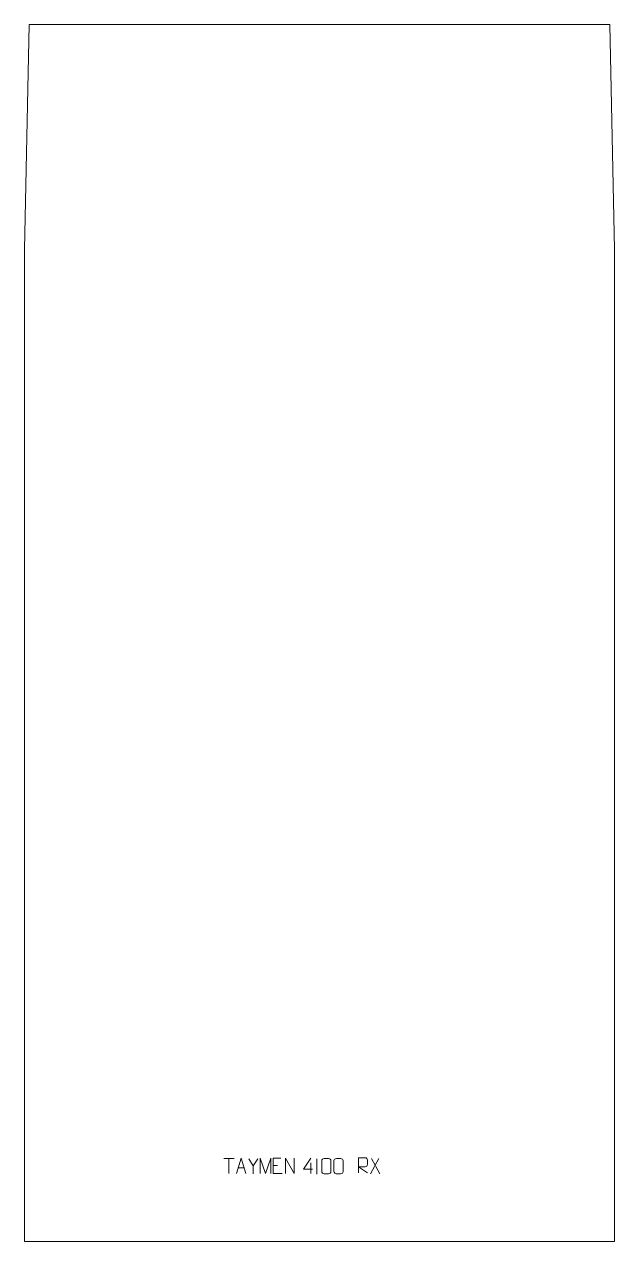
# Model space of a CAD drawing. Header units: millimetres. Extents: x -485 to 485, y -1455 to 545.
import ezdxf

# ---------------------------------------------------------------- set-up
doc = ezdxf.new("R2010")
doc.units = ezdxf.units.MM
doc.header["$MEASUREMENT"] = 0
doc.layers.add('layer 1', color=7, linetype='Continuous')

msp = doc.modelspace()

# ---------------------------------------------------------------- linework, layer by layer
at = {"layer": 'layer 1', "color": 242, "lineweight": 9}
msp.add_open_spline([(484.9999, -1454.9993), (484.9999, -1454.9993), (-484.9999, -1454.9993), (-484.9999, -1454.9993), (-484.9999, -1454.9993), (-484.9999, -1454.9993), (-484.9999, 175.0803), (-484.9999, 175.0803), (-484.9999, 175.0803), (-484.9999, 175.0803), (-477.2917, 544.9999), (-477.2917, 544.9999), (-477.2917, 544.9999), (-477.2917, 544.9999), (477.2917, 544.9999), (477.2917, 544.9999), (477.2917, 544.9999), (477.2917, 544.9999), (484.9999, 175.0803), (484.9999, 175.0803), (484.9999, 175.0803), (484.9999, 175.0803), (484.9999, -1454.9993), (484.9999, -1454.9993)], degree=3, knots=[0, 0, 0, 0, 0.142857143, 0.142857143, 0.142857143, 0.142857143, 0.285714286, 0.285714286, 0.285714286, 0.285714286, 0.428571429, 0.428571429, 0.428571429, 0.428571429, 0.571428571, 0.571428571, 0.571428571, 0.571428571, 0.714285714, 0.714285714, 0.714285714, 0.714285714, 1, 1, 1, 1], dxfattribs=at)
at = {"layer": 'layer 1', "color": 250, "lineweight": 9}
for points in [[(-157.2806, -1318.1253), (-157.2806, -1318.1253), (-140.2934, -1318.1253), (-140.2934, -1318.1253)], [(-148.7868, -1343.0553), (-148.7868, -1343.0553), (-148.7868, -1318.1018), (-148.7868, -1318.1018)], [(-108.787, -1330.5786), (-108.787, -1330.5786), (-116.1079, -1318.6799), (-116.1079, -1318.6799)], [(-4.3203, -1318.968), (-4.3203, -1318.968), (-4.3203, -1343.9421), (-4.3203, -1343.9421)], [(97.6217, -1318.5102), (97.6217, -1318.5102), (83.8811, -1343.406), (83.8811, -1343.406)], [(85.3357, -1318.5102), (85.3357, -1318.5102), (99.0763, -1343.4637), (99.0763, -1343.4637)], [(-133.5349, -1333.8059), (-133.5349, -1333.8059), (-124.0392, -1333.8059), (-124.0392, -1333.8059)], [(-76.2199, -1329.9815), (-76.2199, -1329.9815), (-69.0518, -1329.9815), (-69.0518, -1329.9815)], [(-14.3203, -1325.4009), (-14.3203, -1325.4009), (-14.3203, -1343.0656), (-14.3203, -1343.0656)]]:
    msp.add_open_spline(points, degree=3, dxfattribs=at)
for points, knots in [([(-136.2575, -1343.0553), (-136.2575, -1343.0553), (-128.8865, -1318.1018), (-128.8865, -1318.1018), (-128.8865, -1318.1018), (-128.8865, -1318.1018), (-121.3166, -1343.0553), (-121.3166, -1343.0553)], [0, 0, 0, 0, 0.333333333, 0.333333333, 0.333333333, 0.333333333, 1, 1, 1, 1]), ([(-101.4646, -1318.6799), (-101.4646, -1318.6799), (-108.787, -1330.5786), (-108.787, -1330.5786), (-108.787, -1330.5786), (-108.787, -1330.5786), (-108.7863, -1343.6335), (-108.7863, -1343.6335)], [0, 0, 0, 0, 0.333333333, 0.333333333, 0.333333333, 0.333333333, 1, 1, 1, 1]), ([(-97.6295, -1343.0575), (-97.6295, -1343.0575), (-97.6295, -1318.0996), (-97.6295, -1318.0996), (-97.6295, -1318.0996), (-97.6295, -1318.0996), (-88.7044, -1343.0575), (-88.7044, -1343.0575), (-88.7044, -1343.0575), (-88.7044, -1343.0575), (-79.9445, -1318.1001), (-79.9445, -1318.1001), (-79.9445, -1318.1001), (-79.9445, -1318.1001), (-79.9445, -1343.0575), (-79.9445, -1343.0575)], [0, 0, 0, 0, 0.2, 0.2, 0.2, 0.2, 0.4, 0.4, 0.4, 0.4, 0.6, 0.6, 0.6, 0.6, 1, 1, 1, 1]), ([(-63.346, -1318.1018), (-63.346, -1318.1018), (-76.2199, -1318.1018), (-76.2199, -1318.1018), (-76.2199, -1318.1018), (-76.2199, -1318.1018), (-76.2199, -1343.0554), (-76.2199, -1343.0554), (-76.2199, -1343.0554), (-76.2199, -1343.0554), (-61.3541, -1343.0554), (-61.3541, -1343.0554)], [0, 0, 0, 0, 0.25, 0.25, 0.25, 0.25, 0.5, 0.5, 0.5, 0.5, 1, 1, 1, 1]), ([(-56.1144, -1343.0553), (-56.1144, -1343.0553), (-56.1144, -1318.1018), (-56.1144, -1318.1018), (-56.1144, -1318.1018), (-56.1144, -1318.1018), (-41.4596, -1343.0553), (-41.4596, -1343.0553), (-41.4596, -1343.0553), (-41.4596, -1343.0553), (-41.4596, -1318.1018), (-41.4596, -1318.1018)], [0, 0, 0, 0, 0.25, 0.25, 0.25, 0.25, 0.5, 0.5, 0.5, 0.5, 1, 1, 1, 1]), ([(-11.3762, -1336.162), (-11.3762, -1336.162), (-26.1979, -1336.162), (-26.1979, -1336.162), (-26.1979, -1336.162), (-26.1979, -1336.162), (-14.3203, -1318.0915), (-14.3203, -1318.0915)], [0, 0, 0, 0, 0.333333333, 0.333333333, 0.333333333, 0.333333333, 1, 1, 1, 1]), ([(7.6737, -1318.4495), (10.0398, -1318.4495), (12.4063, -1318.4495), (14.7728, -1318.4495), (14.7728, -1318.4495), (16.7533, -1318.4139), (18.7793, -1319.9082), (18.8064, -1322.3503), (18.8064, -1322.3503), (18.806, -1328.1077), (18.806, -1333.8655), (18.8064, -1339.6237), (18.8064, -1339.6237), (18.6643, -1341.9513), (16.9579, -1343.4336), (14.7728, -1343.4444), (14.7728, -1343.4444), (12.4004, -1343.444), (10.028, -1343.444), (7.656, -1343.4444), (7.656, -1343.4444), (5.6975, -1343.55), (3.6911, -1341.6621), (3.7025, -1339.6411), (3.7025, -1339.6411), (3.7029, -1333.8605), (3.7029, -1328.0802), (3.7025, -1322.3004), (3.7025, -1322.3004), (3.7068, -1320.1584), (5.4839, -1318.4359), (7.6737, -1318.4495)], [0, 0, 0, 0, 0.111111111, 0.111111111, 0.111111111, 0.111111111, 0.222222222, 0.222222222, 0.222222222, 0.222222222, 0.333333333, 0.333333333, 0.333333333, 0.333333333, 0.444444444, 0.444444444, 0.444444444, 0.444444444, 0.555555556, 0.555555556, 0.555555556, 0.555555556, 0.666666667, 0.666666667, 0.666666667, 0.666666667, 0.777777778, 0.777777778, 0.777777778, 0.777777778, 1, 1, 1, 1]), ([(27.6737, -1318.4495), (30.0398, -1318.4495), (32.4063, -1318.4495), (34.7728, -1318.4495), (34.7728, -1318.4495), (36.7533, -1318.4139), (38.7793, -1319.9082), (38.8064, -1322.3503), (38.8064, -1322.3503), (38.806, -1328.1077), (38.806, -1333.8655), (38.8064, -1339.6237), (38.8064, -1339.6237), (38.6643, -1341.9513), (36.9579, -1343.4336), (34.7728, -1343.4444), (34.7728, -1343.4444), (32.4004, -1343.444), (30.028, -1343.444), (27.656, -1343.4444), (27.656, -1343.4444), (25.6975, -1343.55), (23.6911, -1341.6621), (23.7025, -1339.6411), (23.7025, -1339.6411), (23.7029, -1333.8605), (23.7029, -1328.0802), (23.7025, -1322.3004), (23.7025, -1322.3004), (23.7068, -1320.1584), (25.4839, -1318.4359), (27.6737, -1318.4495)], [0, 0, 0, 0, 0.111111111, 0.111111111, 0.111111111, 0.111111111, 0.222222222, 0.222222222, 0.222222222, 0.222222222, 0.333333333, 0.333333333, 0.333333333, 0.333333333, 0.444444444, 0.444444444, 0.444444444, 0.444444444, 0.555555556, 0.555555556, 0.555555556, 0.555555556, 0.666666667, 0.666666667, 0.666666667, 0.666666667, 0.777777778, 0.777777778, 0.777777778, 0.777777778, 1, 1, 1, 1]), ([(64.1395, -1342.13), (64.1395, -1342.13), (64.1395, -1317.1765), (64.1395, -1317.1765), (64.1395, -1317.1765), (67.7343, -1317.1765), (71.3298, -1317.1765), (74.925, -1317.1765), (74.925, -1317.1765), (77.2503, -1317.2142), (78.8076, -1318.7042), (78.8035, -1321.0706), (78.8035, -1321.0706), (78.8031, -1323.1061), (78.8031, -1326.1655), (78.8035, -1328.2015), (78.8035, -1328.2015), (78.797, -1330.077), (76.9847, -1332.0188), (74.9752, -1332.0379), (74.9752, -1332.0379), (74.9752, -1332.0379), (64.1395, -1332.0379), (64.1395, -1332.0379), (64.1395, -1332.0379), (64.1395, -1332.0379), (78.7942, -1342.13), (78.7942, -1342.13)], [0, 0, 0, 0, 0.125, 0.125, 0.125, 0.125, 0.25, 0.25, 0.25, 0.25, 0.375, 0.375, 0.375, 0.375, 0.5, 0.5, 0.5, 0.5, 0.625, 0.625, 0.625, 0.625, 0.75, 0.75, 0.75, 0.75, 1, 1, 1, 1])]:
    msp.add_open_spline(points, degree=3, knots=knots, dxfattribs=at)

doc.saveas('drawing.dxf')
